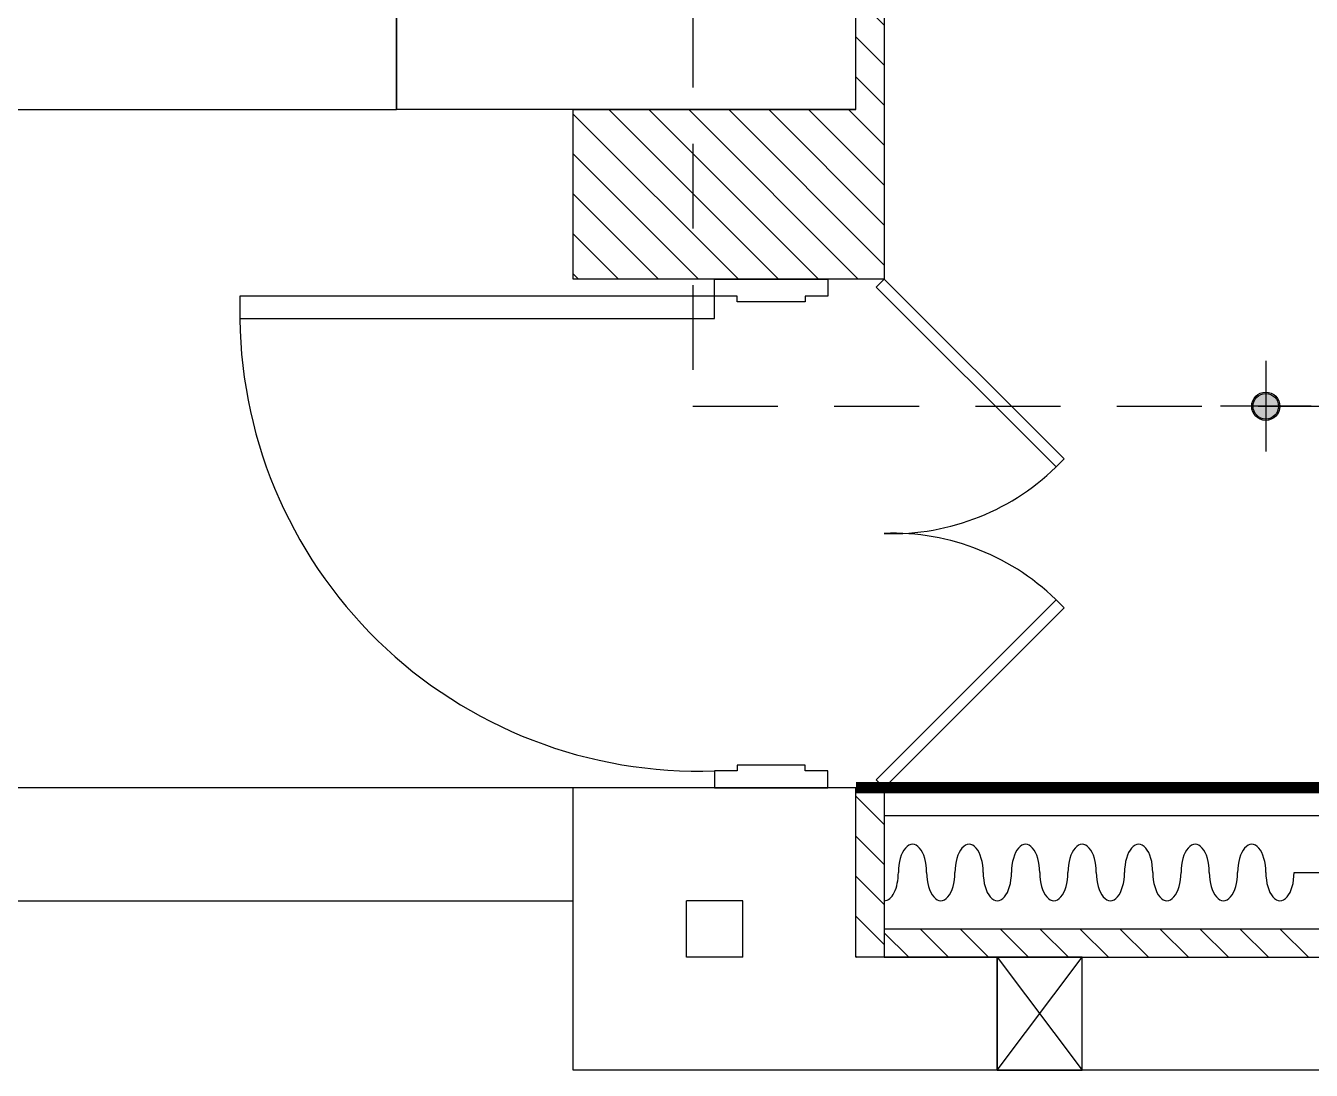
# Model space of a CAD drawing. Header units: inches. Extents: x -63256 to 33689, y -34490 to 100230.
# Drawn here: x 818 to 3092, y 1384 to 3232 of the extents above; entities that cross this region are included whole.
import ezdxf

# ---------------------------------------------------------------- set-up
doc = ezdxf.new("R2010")
doc.units = ezdxf.units.IN
doc.header["$LTSCALE"] = 100
doc.header["$MEASUREMENT"] = 0
doc.linetypes.add('HID', pattern=[2.5, 1.5, -1])
for name, color, linetype in [('01. F-소품', 3, 'Continuous'), ('03-WAL NEW', 3, 'Continuous'), ('06-FUR', 6, 'Continuous'), ('06-LIGHT', 4, 'Continuous'), ('3.기호.계단선', 30, 'Continuous'), ('C-WIN', 4, 'Continuous'), ('CO-DO-FR', 7, 'Continuous'), ('CO-DOOR', 8, 'Continuous'), ('RC-LIGHT', 7, 'Continuous'), ('도면층2', 2, 'Continuous')]:
    doc.layers.add(name, color=color, linetype=linetype)
pattern_1 = [(135, (72584.06, -240750.68), (-35.355339, -35.355339), [])]

# ---------------------------------------------------------------- blocks, each defined once
blk = doc.blocks.new('vuidauseh')
at = {"layer": 'C-WIN'}
for points in [[(-54482, 3083.6), (-51807, 3083.6), (-51807, 3283.6), (-54482, 3283.6)], [(-54489.5, 1683.6), (-51494.5, 1683.6), (-51494.5, 1883.6), (-54489.5, 1883.6)], [(-50744.5, 1583.6), (-46744.5, 1583.6), (-46744.5, 1383.6), (-50744.5, 1383.6)]]:
    blk.add_lwpolyline(points, close=True, dxfattribs=at)
at = {"layer": '도면층2'}
for p, q in [((-50994.5, 3083.6), (-50994.5, 6773.6)), ((-51807, 3283.6), (-51807, 3083.6)), ((-50994.5, 3083.6), (-51807, 3083.6)), ((-50994.5, 1883.6), (-51494.5, 1883.6)), ((-51494.5, 1383.6), (-51494.5, 1883.6)), ((-50994.5, 1583.6), (-50994.5, 1883.6)), ((-51194.5, 1683.6), (-51294.5, 1683.6)), ((-51294.5, 1583.6), (-51294.5, 1683.6)), ((-51194.5, 1583.6), (-51194.5, 1683.6)), ((-51194.5, 1583.6), (-51294.5, 1583.6)), ((-50744.5, 1583.6), (-50994.5, 1583.6)), ((-50744.5, 1583.6), (-50744.5, 1383.6)), ((-50744.5, 1383.6), (-51494.5, 1383.6))]:
    blk.add_line(p, q, dxfattribs=at)
blk = doc.blocks.new('VUDASAUSEH')
at = {"layer": '03-WAL NEW'}
h = blk.add_hatch(dxfattribs=at)
h.set_pattern_fill('_USER', color=256, scale=50, angle=135, pattern_type=0)
h.set_pattern_definition(pattern_1)
h.paths.add_polyline_path([(-24013.2, -15336.4), (-24013.2, -15636.4), (-23563.2, -15636.4), (-23513.2, -15636.4), (-23463.2, -15636.4), (-23463.2, -15136.4), (-23513.2, -15136.4), (-23513.2, -15336.4)])
h = blk.add_hatch(dxfattribs=at)
h.set_pattern_fill('_USER', color=256, scale=50, angle=135, pattern_type=0)
h.set_pattern_definition(pattern_1)
h.paths.add_polyline_path([(-23513.2, -16536.4), (-23463.2, -16536.4), (-23463.2, -16836.4), (-23513.2, -16836.4)])
at = {"layer": '3.기호.계단선'}
h = blk.add_hatch(dxfattribs=at)
h.set_pattern_fill('_USER', color=256, scale=50, angle=135, pattern_type=0)
h.set_pattern_definition([(135, (67884.06, -241050.68), (-35.355339, -35.355339), [])])
h.paths.add_polyline_path([(-19013.2, -16836.4), (-19013.2, -16786.4), (-23463.2, -16786.4), (-23463.2, -16836.4)])
at = {"layer": '03-WAL NEW'}
for points in [[(-23513.2, -11646.4), (-23463.2, -11646.4), (-23463.2, -15636.4), (-23513.2, -15636.4)], [(-23513.2, -15336.4), (-23513.2, -11646.4)], [(-23513.2, -15636.4), (-24013.2, -15636.4), (-24013.2, -15336.4), (-23513.2, -15336.4)]]:
    blk.add_lwpolyline(points, dxfattribs=at)
blk.add_lwpolyline([(-23513.2, -16536.4), (-23463.2, -16536.4), (-23463.2, -16836.4), (-23513.2, -16836.4)], close=True, dxfattribs=at)
at = {"layer": '06-FUR', "color": 8}
for points in [[(-23463.2, -15636.4), (-23145, -15954.6), (-23159.1, -15968.7), (-23477.3, -15650.5), (-23463.2, -15636.4)], [(-23463.2, -16536.4), (-23145, -16218.2), (-23159.1, -16204.1), (-23477.3, -16522.3), (-23463.2, -16536.4)]]:
    blk.add_lwpolyline(points, dxfattribs=at)
for centre, start, end in [((-23448.7, -15672.1), 268.0007, 315.691), ((-23448.7, -16500.7), 44.309, 91.9993)]:
    blk.add_arc(centre, 414.6, start, end, dxfattribs=at)
at = {"layer": '3.기호.계단선'}
blk.add_lwpolyline([(-19013.2, -16836.4), (-19013.2, -16786.4), (-23463.2, -16786.4), (-23463.2, -16836.4), (-19013.2, -16836.4)], dxfattribs=at)
at = {"layer": 'C-WIN'}
for p, q in [((-23263.2, -17036.4), (-23113.2, -16836.4)), ((-23263.2, -16836.4), (-23113.2, -17036.4))]:
    blk.add_line(p, q, dxfattribs=at)
blk.add_lwpolyline([(-23113.2, -16836.4), (-23263.2, -16836.4), (-23263.2, -17036.4), (-23113.2, -17036.4)], close=True, dxfattribs=at)
at = {"layer": 'CO-DO-FR'}
for points in [[(-23763.2, -15636.4), (-23563.2, -15636.4), (-23563.2, -15666.4), (-23603.2, -15666.4), (-23603.2, -15676.4), (-23723.2, -15676.4), (-23723.2, -15666.4), (-23763.2, -15666.4), (-23763.2, -15636.4)], [(-23763.2, -16536.4), (-23563.2, -16536.4), (-23563.2, -16506.4), (-23603.2, -16506.4), (-23603.2, -16496.4), (-23723.2, -16496.4), (-23723.2, -16506.4), (-23763.2, -16506.4), (-23763.2, -16536.4)]]:
    blk.add_lwpolyline(points, close=True, dxfattribs=at)
at = {"layer": 'CO-DOOR'}
blk.add_lwpolyline([(-24603.2, -15706.4), (-23763.2, -15706.4), (-23763.2, -15666.4), (-24603.2, -15666.4)], close=True, dxfattribs=at)
blk.add_arc((-23792.7, -15696.4), 810.5, 179.2931, 272.0875, dxfattribs=at)
blk.add_blockref('vuidauseh', (27481.3, -18420))
blk = doc.blocks.new('FFSFDF')
at = {"layer": '01. F-소품'}
blk.add_hatch(color=8, dxfattribs=at).paths.add_polyline_path([(1567672.9, 1746751.1), (1567679.9, 1746744.1), (1567715.3, 1746779.4), (1567679.9, 1746814.8), (1567672.9, 1746807.7), (1567701.2, 1746779.4)])
at = {"layer": '01. F-소품', "color": 8}
for p, q in [((1567672.9, 1746807.7), (1567679.9, 1746814.8)), ((1567474.8, 1746779.4), (1567701.2, 1746779.4)), ((1567672.9, 1746751.1), (1567679.9, 1746744.1))]:
    blk.add_line(p, q, dxfattribs=at)
for points in [[(1567679.9, 1746814.8), (1567715.3, 1746779.4), (1567679.9, 1746744.1)], [(1567672.9, 1746807.7), (1567701.2, 1746779.4), (1567672.9, 1746751.1)]]:
    blk.add_lwpolyline(points, dxfattribs=at)
for centre, start_param, end_param in [((1566799.8, 1746779.4), 1.570796, 4.712389), ((1566899.8, 1746779.4), 1.570796, 4.712389), ((1566999.8, 1746779.4), 1.570796, 4.712389), ((1567099.8, 1746779.4), 1.570796, 4.712389), ((1567199.8, 1746779.4), 1.570796, 4.712389), ((1567299.8, 1746779.4), 1.570796, 4.712389), ((1567399.8, 1746779.4), 1.570796, 4.712389), ((1566749.8, 1746779.4), 6.283185, 7.853982), ((1566849.8, 1746779.4), 4.712389, 7.853982), ((1566949.8, 1746779.4), 4.712389, 7.853982), ((1567049.8, 1746779.4), 4.712389, 7.853982), ((1567149.8, 1746779.4), 4.712389, 7.853982), ((1567249.8, 1746779.4), 4.712389, 7.853982), ((1567349.8, 1746779.4), 4.712389, 7.853982), ((1567449.8, 1746779.4), 4.712389, 7.853982)]:
    blk.add_ellipse(centre, major_axis=(0, -50), ratio=0.5, start_param=start_param, end_param=end_param, dxfattribs=at)
blk = doc.blocks.new('1')
at = {"linetype": 'Continuous'}
h = blk.add_hatch(color=4, dxfattribs=at)
h.dxf.hatch_style = 1
edge = h.paths.add_edge_path()
edge.add_arc((11539653.5, -14273503.8), 37.5, 0, 360)
at = {"color": 1, "linetype": 'Continuous'}
for p, q in [((11539653.5, -14273637.1), (11539653.5, -14273370.5)), ((11539520.2, -14273503.8), (11539786.8, -14273503.8))]:
    blk.add_line(p, q, dxfattribs=at)
at = {"color": 4, "linetype": 'Continuous'}
for radius in [41.5, 37.5]:
    blk.add_circle((11539653.5, -14273503.8), radius, dxfattribs=at)

msp = doc.modelspace()

# ---------------------------------------------------------------- linework, layer by layer
at = {"layer": '06-LIGHT', "color": 10, "linetype": 'HID', "const_width": 20}
msp.add_lwpolyline([(6786.8, 1883.6), (2286.8, 1883.6)], dxfattribs=at)
at = {"layer": '06-LIGHT'}
msp.add_lwpolyline([(6786.8, 1633.6), (6786.8, 1833.6), (2336.8, 1833.6), (2336.8, 1633.6)], dxfattribs=at)
at = {"layer": '3.기호.계단선', "linetype": 'HID'}
msp.add_lwpolyline([(1586.8, 4456.9), (1586.8, 3772.9), (1998.5, 3772.9), (1998.5, 2558.6), (3526.5, 2558.6)], dxfattribs=at)

# ---------------------------------------------------------------- block references
msp.add_blockref('VUDASAUSEH', (25800, 18420))
at = {"color": 0}
msp.add_blockref('FFSFDF', (-1564412.9, -1745045.8), dxfattribs=at)
at = {"layer": 'RC-LIGHT', "xscale": 0.6024096385271789, "yscale": 0.6024096385271789, "zscale": 0.6024096385271789, "rotation": 180}
msp.add_blockref('1', (6954610.3, -8595937.7), dxfattribs=at)

doc.saveas('drawing.dxf')
